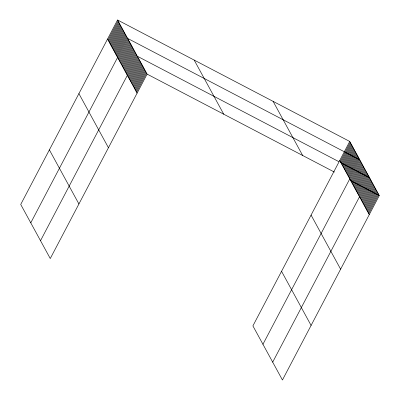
<?xml version="1.0" encoding="UTF-8"?>
<svg xmlns="http://www.w3.org/2000/svg" width="400" height="400" viewBox="0 0 400 400"><rect width="100%" height="100%" fill="white"/><g stroke="black" fill="none" stroke-linecap="round" stroke-linejoin="round"><path stroke-width="0.6" d="M117.56 20L20.725 204.445L50.265 258.545L147.1 74.105L117.56 20L349.735 141.455L379.275 195.555L282.44 380L252.9 325.895L349.735 141.455M108.115 40.075L118.12 21.02M108.675 41.1L118.68 22.045M109.235 42.12L119.235 23.065M109.79 43.14L119.795 24.09M110.35 44.165L120.35 25.11M110.905 45.185L120.91 26.13M111.465 46.205L121.47 27.155M112.02 47.23L122.025 28.175M112.58 48.25L122.585 29.195M113.14 49.275L123.14 30.22M113.695 50.295L123.7 31.24M114.255 51.315L124.26 32.265M114.81 52.34L124.815 33.285M115.37 53.36L125.375 34.305M115.93 54.385L125.93 35.33M116.485 55.405L126.49 36.35M117.045 56.425L127.05 37.375M30.77 222.84L127.605 38.395L359.775 159.85L262.94 344.29M118.175 58.5L128.18 39.445M118.75 59.55L128.75 40.495M119.32 60.6L129.325 41.545M119.895 61.65L129.9 42.595M120.47 62.7L130.475 43.645M121.045 63.75L131.045 44.695M121.615 64.8L131.62 45.745M122.19 65.85L132.195 46.795M122.765 66.9L132.765 47.845M123.335 67.95L133.34 48.895M123.91 69L133.915 49.95M124.485 70.05L134.485 51M125.055 71.1L135.06 52.05M125.63 72.15L135.635 53.1M126.205 73.2L136.205 54.15M126.775 74.255L136.78 55.2M40.52 240.69L137.355 56.25L338.88 161.67M127.925 76.355L137.925 57.3M128.495 77.405L138.5 58.35M129.07 78.455L139.075 59.4M129.645 79.505L139.645 60.45M130.215 80.555L140.22 61.5M130.79 81.605L140.795 62.55M131.365 82.655L141.365 63.6M131.935 83.705L141.94 64.65M132.51 84.755L142.515 65.7M133.085 85.805L143.09 66.75M133.66 86.855L143.66 67.8M134.23 87.905L144.235 68.85M134.805 88.955L144.81 69.9M135.38 90.005L145.38 70.95M135.95 91.055L145.955 72M136.525 92.105L146.53 73.055M340.29 161.53L350.29 142.475M340.845 162.55L350.85 143.5M341.405 163.575L351.405 144.52M341.96 164.595L351.965 145.54M342.52 165.62L352.525 146.565M343.075 166.64L353.08 147.585M343.635 167.66L353.64 148.61M344.195 168.685L354.195 149.63M344.75 169.705L354.755 150.65M345.31 170.725L355.315 151.675M345.865 171.75L355.87 152.695M346.425 172.77L356.43 153.715M346.985 173.795L356.985 154.74M347.54 174.815L357.545 155.76M348.1 175.835L358.105 156.785M348.655 176.86L358.66 157.805M349.215 177.88L359.22 158.825M350.345 179.955L360.35 160.9M350.92 181.005L360.925 161.95M351.495 182.055L361.495 163M352.065 183.105L362.07 164.05M352.64 184.155L362.645 165.1M353.215 185.205L363.215 166.15M353.785 186.255L363.79 167.2M354.36 187.305L364.365 168.25M354.935 188.355L364.935 169.3M355.505 189.405L365.51 170.35M356.08 190.455L366.085 171.4M356.655 191.505L366.66 172.45M357.225 192.555L367.23 173.5M357.8 193.605L367.805 174.55M358.375 194.655L368.38 175.605M358.95 195.705L368.95 176.655M272.69 362.145L369.525 177.705L340.52 162.53M360.095 197.805L370.1 178.755M360.67 198.855L370.67 179.805M361.24 199.91L371.245 180.855M361.815 200.96L371.82 181.905M362.39 202.01L372.39 182.955M362.96 203.06L372.965 184.005M363.535 204.11L373.54 185.055M364.11 205.16L374.11 186.105M364.68 206.21L374.685 187.155M365.255 207.26L375.26 188.205M365.83 208.31L375.83 189.255M366.4 209.36L376.405 190.305M366.975 210.41L376.98 191.355M367.55 211.46L377.55 192.405M368.12 212.51L378.125 193.455M368.695 213.56L378.7 194.505M147.1 74.105L334.395 172.08M350.27 180.385L379.275 195.555M339.73 160.51L369.27 214.61M273.115 101.375L302.655 155.475M311.075 215.085L340.615 269.19M194.18 60.08L223.72 114.185M281.555 271.32L311.09 325.42M107.56 39.055L137.1 93.155M78.905 93.63L108.445 147.735M49.38 149.865L78.92 203.965"/></g></svg>
